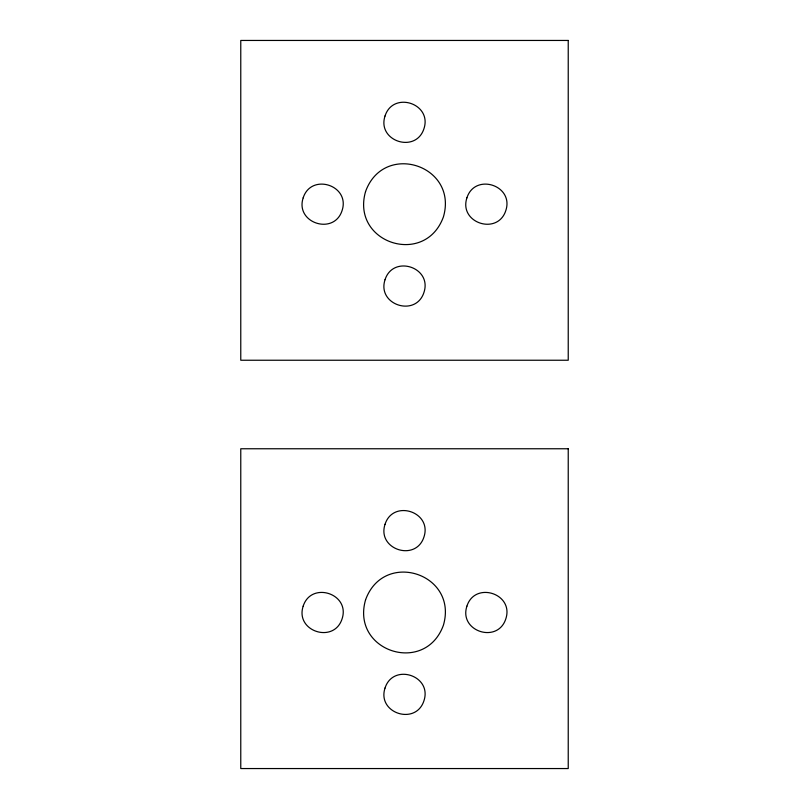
<?xml version="1.0" encoding="UTF-8"?>
<svg xmlns="http://www.w3.org/2000/svg" width="809" height="809" viewBox="0 0 809 809"><rect width="100%" height="100%" fill="white"/><g stroke="black" fill="none" stroke-linecap="round" stroke-linejoin="round"><path stroke-width="1.21" d="M303.173 197.861C294.84 223.041 334.036 235.773 342.096 210.512C350.428 185.322 311.232 172.59 303.173 197.861M365.567 191.531C350.661 243.044 425.221 267.263 443.433 216.832C458.339 165.329 383.779 141.1 365.567 191.531M303.173 606.163C294.84 631.354 334.036 644.085 342.096 618.814C350.428 593.634 311.232 580.902 303.173 606.163M385.033 115.99C376.711 141.171 415.897 153.912 423.967 128.641C432.289 103.461 393.103 90.719 385.033 115.99M385.033 279.722C376.711 304.912 415.897 317.644 423.967 292.373C432.289 267.192 393.103 254.461 385.033 279.722M365.567 599.843C350.661 651.346 425.221 675.576 443.433 625.145C458.339 573.632 383.779 549.412 365.567 599.843M385.033 524.303C376.711 549.483 415.897 562.215 423.967 536.954C432.289 511.763 393.103 499.032 385.033 524.303M385.033 688.034C376.711 713.214 415.897 725.956 423.967 700.685C432.289 675.505 393.103 662.763 385.033 688.034M466.904 197.861C458.572 223.041 497.768 235.773 505.827 210.512C514.16 185.322 474.964 172.59 466.904 197.861M466.904 606.163C458.572 631.354 497.768 644.085 505.827 618.814C514.16 593.634 474.964 580.902 466.904 606.163M568.231 40.45L240.769 40.45L240.769 360.238L568.231 360.238L568.231 40.45M568.231 448.762L240.769 448.762L240.769 768.55L568.231 768.55L568.231 448.762"/></g></svg>
